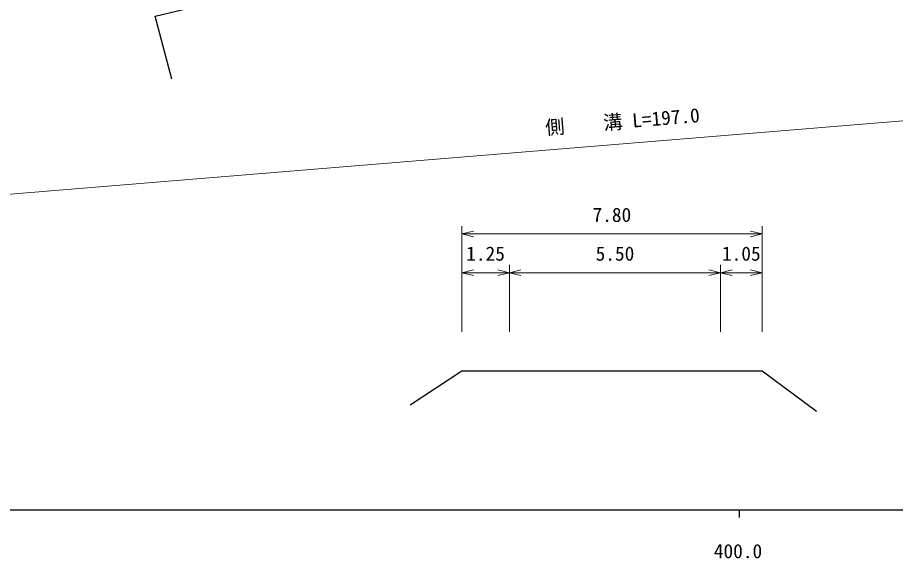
# Model space of a CAD drawing. Units: millimetres, scale not verified. Extents: x 40000 to 680000, y 20000 to 380000.
# Drawn here: x 374959 to 488143, y 198715 to 268541 of the extents above; entities that cross this region are included whole.
import ezdxf
from ezdxf.enums import TextEntityAlignment as Align

# ---------------------------------------------------------------- set-up
doc = ezdxf.new("R2010")
doc.units = ezdxf.units.MM
doc.header["$LTSCALE"] = 1000
for name, color, linetype, lineweight in [('M-BGD', 7, 'Continuous', 25), ('M-STR-HTXT', 7, 'Continuous', 13), ('M-TTL-BAND', 7, 'Continuous', 25)]:
    doc.layers.add(name, color=color, linetype=linetype, lineweight=lineweight)
doc.styles.add('ＭＳ ゴシック', font='')
doc.styles.get('ＭＳ ゴシック').set_extended_font_data('MS Gothic')

msp = doc.modelspace()

# ---------------------------------------------------------------- linework, layer by layer
at = {"layer": 'M-BGD'}
for points in [[(394830, 260576), (392715, 268717), (397379, 269816), (396660, 272487), (407472, 275067), (408741, 270615), (415101, 272010), (415439, 270144)], [(425575, 218526), (432230, 222951), (470943, 222951), (477950, 217730)]]:
    msp.add_lwpolyline(points, dxfattribs=at)
at = {"layer": 'M-STR-HTXT'}
for p, q in [((347049, 243517), (570754, 261922)), ((432230, 227951), (432230, 241605)), ((470943, 227951), (470943, 241605)), ((432230, 240605), (433730, 240980)), ((432230, 240605), (470943, 240605)), ((432230, 240605), (433730, 240230)), ((470943, 240605), (469443, 240980)), ((470943, 240605), (469443, 240230)), ((438365, 227951), (438365, 236605)), ((465600, 227951), (465600, 236605)), ((432230, 235605), (433730, 235980)), ((432230, 235605), (438365, 235605)), ((432230, 235605), (433730, 235230)), ((438365, 235605), (436865, 235980)), ((438365, 235605), (436865, 235230)), ((438365, 235605), (439865, 235980)), ((438365, 235605), (465600, 235605)), ((438365, 235605), (439865, 235230)), ((465600, 235605), (464100, 235980)), ((465600, 235605), (464100, 235230)), ((465600, 235605), (467100, 235980)), ((465600, 235605), (470943, 235605)), ((465600, 235605), (467100, 235230)), ((470943, 235605), (469443, 235980)), ((470943, 235605), (469443, 235230))]:
    msp.add_line(p, q, dxfattribs=at)
at = {"layer": 'M-TTL-BAND'}
for p, q in [((40000, 205000), (579000, 205000)), ((468000, 205000), (468000, 204000))]:
    msp.add_line(p, q, dxfattribs=at)

# ---------------------------------------------------------------- texts
at = {"layer": 'M-BGD', "style": 'ＭＳ ゴシック'}
for s, p in [('7.80', (451586, 241605)), ('1.25', (435297, 236605)), ('5.50', (451983, 236605)), ('1.05', (468272, 236605))]:
    msp.add_text(s, height=1833, dxfattribs=at).set_placement(p, align=Align.BOTTOM_CENTER)
at = {"layer": 'M-STR-HTXT', "style": 'ＭＳ ゴシック'}
msp.add_text('側\u3000\u3000溝 L=197.0', height=1833, rotation=4.703, dxfattribs=at).set_placement((453067, 253679), align=Align.BOTTOM_CENTER)
at = {"layer": 'M-TTL-BAND', "style": 'ＭＳ ゴシック'}
msp.add_text('400.0', height=1833, dxfattribs=at).set_placement((467844, 198195), align=Align.BOTTOM_CENTER)

doc.saveas('drawing.dxf')
